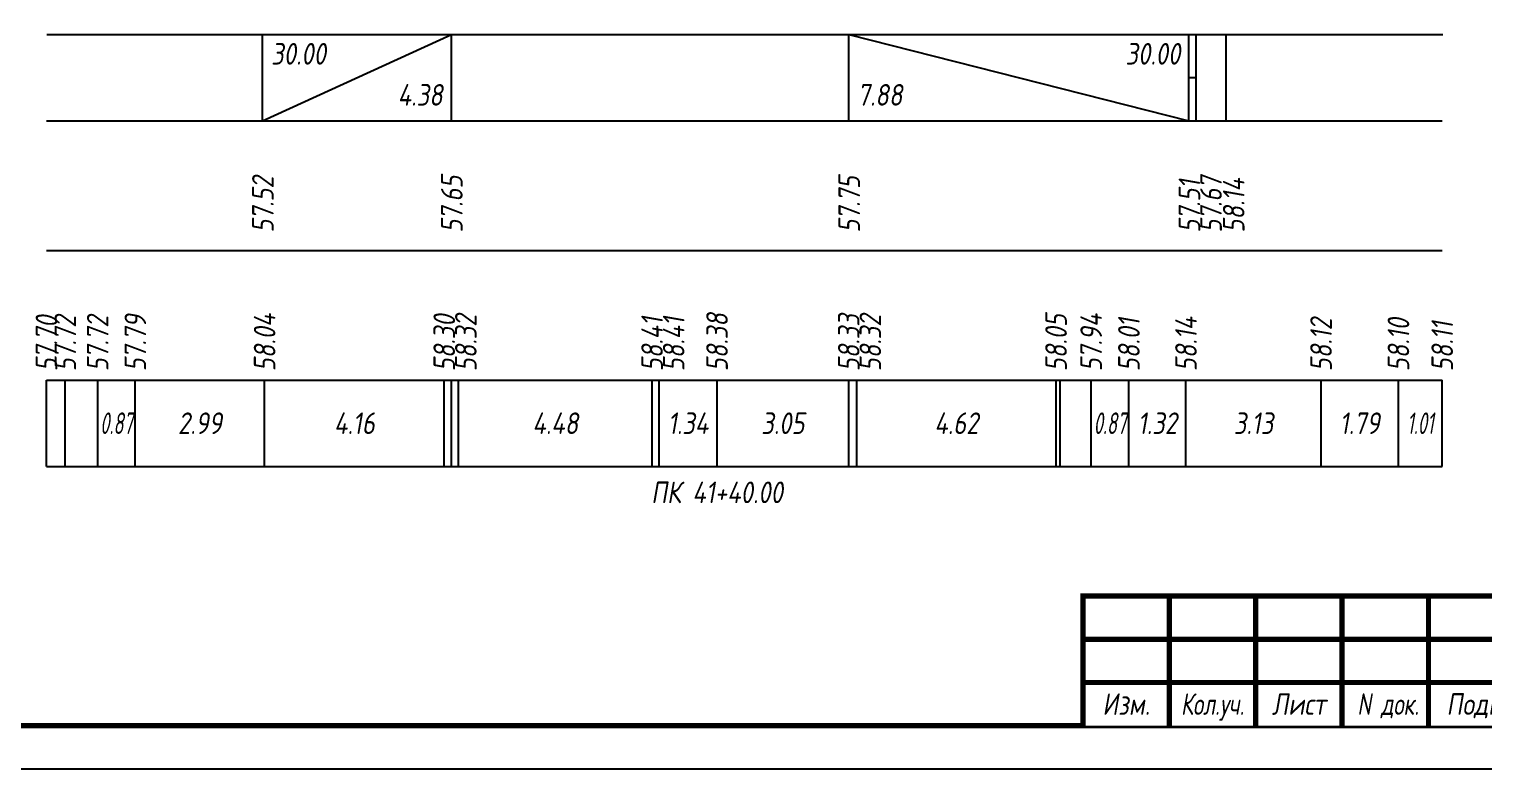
# Model space of a CAD drawing. Extents: x -717 to 1451, y -133302 to 233.
# Drawn here: x 77.9 to 246.4, y -65148.4 to -65062.8 of the extents above; entities that cross this region are included whole.
import ezdxf
from ezdxf.enums import TextEntityAlignment as Align

# ---------------------------------------------------------------- set-up
doc = ezdxf.new("R2010")
doc.units = 0
for name, color, linetype in [('Зарамочное оформление', 7, 'Continuous'), ('Код_510', 7, 'Continuous'), ('Код_516', 1, 'Continuous'), ('Подписи поперечников', 7, 'Continuous'), ('Таблица', 7, 'Continuous')]:
    doc.layers.add(name, color=color, linetype=linetype)
doc.styles.add('М', font='romand.shx', dxfattribs={"width": 0.8, "oblique": 10, "height": 2.5})

# ---------------------------------------------------------------- blocks, each defined once
blk = doc.blocks.new('Штамп')
at = {"linetype": 'Continuous'}
blk.add_wipeout([(199.95, -411.25), (384.95, -411.25), (384.95, -426.25), (199.95, -426.25)], dxfattribs=at).dxf.layer = 'Зарамочное оформление'
at = {"layer": 'Зарамочное оформление', "linetype": 'Continuous', "lineweight": -3, "const_width": 0.6, "flags": 128}
for points in [[(199.95, -426.25), (199.95, -411.25), (384.95, -411.25)], [(209.95, -411.25), (209.95, -426.25)], [(219.95, -411.25), (219.95, -426.25)], [(229.95, -411.25), (229.95, -426.25)], [(239.95, -411.25), (239.95, -426.25)], [(199.95, -416.25), (264.95, -416.25)], [(199.95, -421.25), (264.95, -421.25)]]:
    blk.add_lwpolyline(points, dxfattribs=at)
at = {"layer": 'Зарамочное оформление', "linetype": 'Continuous', "style": 'М', "oblique": 10}
for s, width, p in [('Изм.', 0.8, (204.95, -423.75)), ('Кол.уч.', 0.7, (214.95, -423.75)), ('Лист', 0.8, (224.95, -423.75)), ('N док.', 0.7, (235.28, -423.75)), ('Подпись', 0.8, (247.45, -423.75))]:
    blk.add_text(s, height=2.5, dxfattribs=dict(at, width=width)).set_placement(p, align=Align.MIDDLE_CENTER)
blk = doc.blocks.new('шифр')
blk.add_blockref('Штамп', (0, -64777))

msp = doc.modelspace()

# ---------------------------------------------------------------- linework, layer by layer
at = {"flags": 128}
msp.add_lwpolyline([(-30.054, -65148.421), (389.946, -65148.421), (389.946, -64851.421), (-30.054, -64851.421)], close=True, dxfattribs=at)
at = {"const_width": 0.6, "flags": 128}
msp.add_lwpolyline([(-10.054, -65143.421), (384.946, -65143.421), (384.946, -64856.421), (-10.054, -64856.421)], close=True, dxfattribs=at)
at = {"layer": 'Код_510'}
for p, q in [((79.946, -65113.421), (79.946, -65103.421)), ((82.127, -65113.421), (82.127, -65103.421)), ((85.874, -65113.421), (85.874, -65103.421)), ((90.232, -65113.421), (90.232, -65103.421)), ((105.202, -65113.421), (105.202, -65103.421)), ((126, -65113.421), (126, -65103.421)), ((126.824, -65113.421), (126.824, -65103.421)), ((127.664, -65113.421), (127.664, -65103.421)), ((150.064, -65113.421), (150.064, -65103.421)), ((150.895, -65113.421), (150.895, -65103.421)), ((157.584, -65113.421), (157.584, -65103.421)), ((172.835, -65113.421), (172.835, -65103.421)), ((173.758, -65113.421), (173.758, -65103.421)), ((196.838, -65113.421), (196.838, -65103.421)), ((197.299, -65113.421), (197.299, -65103.421)), ((200.9, -65113.421), (200.9, -65103.421)), ((205.271, -65113.421), (205.271, -65103.421)), ((211.88, -65113.421), (211.88, -65103.421)), ((227.519, -65113.421), (227.519, -65103.421)), ((236.479, -65113.421), (236.479, -65103.421)), ((241.549, -65113.421), (241.549, -65103.421))]:
    msp.add_line(p, q, dxfattribs=at)
at = {"layer": 'Код_516'}
for p, q in [((104.946, -65073.421), (104.946, -65063.421)), ((104.946, -65073.421), (126.824, -65063.421)), ((126.824, -65073.421), (126.824, -65063.421)), ((172.835, -65073.421), (172.835, -65063.421)), ((172.835, -65063.421), (212.226, -65073.421)), ((212.226, -65073.421), (212.226, -65063.421)), ((212.226, -65073.421), (212.226, -65063.421)), ((213.048, -65073.421), (213.048, -65063.421)), ((216.549, -65073.421), (216.549, -65063.421)), ((212.226, -65068.421), (213.048, -65068.421))]:
    msp.add_line(p, q, dxfattribs=at)
at = {"layer": 'Таблица'}
for p, q in [((80, -65063.421), (241.603, -65063.421)), ((79.946, -65073.421), (241.549, -65073.421)), ((79.946, -65088.421), (241.549, -65088.421)), ((79.946, -65103.421), (241.549, -65103.421)), ((79.946, -65113.421), (241.549, -65113.421))]:
    msp.add_line(p, q, dxfattribs=at)

# ---------------------------------------------------------------- texts
at = {"layer": 'Код_510', "style": 'М', "oblique": 10, "width": 0.8}
for s, p in [('58.38', (157.584, -65102.421)), ('58.05', (196.838, -65102.421)), ('57.70', (79.946, -65102.421)), ('57.72', (82.127, -65102.421)), ('57.72', (85.874, -65102.421)), ('57.79', (90.232, -65102.421)), ('58.04', (105.202, -65102.421)), ('58.30', (126, -65102.421)), ('58.32', (128.5, -65102.421)), ('58.41', (150.064, -65102.421)), ('58.41', (152.564, -65102.421)), ('58.33', (172.835, -65102.421)), ('58.32', (175.335, -65102.421)), ('57.94', (200.9, -65102.421)), ('58.01', (205.271, -65102.421)), ('58.14', (211.88, -65102.421)), ('58.12', (227.519, -65102.421)), ('58.10', (236.479, -65102.421)), ('58.11', (241.549, -65102.421))]:
    msp.add_text(s, height=2.5, rotation=90, dxfattribs=at).set_placement(p, align=Align.MIDDLE_LEFT)
at = {"layer": 'Код_510', "style": 'М', "oblique": 10}
for s, width, p in [('0.87', 0.6, (88.053, -65108.421)), ('2.99', 0.8, (97.717, -65108.421)), ('4.16', 0.8, (115.601, -65108.421)), ('4.48', 0.8, (138.864, -65108.421)), ('1.34', 0.8, (154.24, -65108.421)), ('3.05', 0.8, (165.21, -65108.421)), ('4.62', 0.8, (185.298, -65108.421)), ('0.87', 0.6, (203.086, -65108.421)), ('1.32', 0.8, (208.576, -65108.421)), ('3.13', 0.8, (219.699, -65108.421)), ('1.79', 0.8, (231.999, -65108.421)), ('1.01', 0.6, (239.014, -65108.421))]:
    msp.add_text(s, height=2.5, dxfattribs=dict(at, width=width)).set_placement(p, align=Align.MIDDLE_CENTER)
at = {"layer": 'Код_516', "style": 'М', "oblique": 10, "width": 0.8}
msp.add_text('30.00', height=2.5, dxfattribs=at).set_placement((105.946, -65064.421), align=Align.TOP_LEFT)
msp.add_text('30.00', height=2.5, dxfattribs=at).set_placement((211.226, -65064.421), align=Align.TOP_RIGHT)
msp.add_text('4.38', height=2.5, dxfattribs=at).set_placement((125.824, -65072.421), align=Align.BOTTOM_RIGHT)
msp.add_text('7.88', height=2.5, dxfattribs=at).set_placement((173.835, -65072.421), align=Align.BOTTOM_LEFT)
for s, p in [('57.52', (105, -65086.371)), ('57.65', (126.878, -65086.371)), ('57.75', (172.889, -65086.371)), ('57.51', (212.28, -65086.371)), ('57.67', (214.78, -65086.371)), ('58.14', (217.405, -65086.371))]:
    msp.add_text(s, height=2.5, rotation=90, dxfattribs=at).set_placement(p, align=Align.MIDDLE_LEFT)
at = {"layer": 'Подписи поперечников', "style": 'М', "oblique": 10, "width": 0.8}
msp.add_text('ПК 41+40.00', height=2.5, dxfattribs=at).set_placement((157.584, -65118.421), align=Align.BOTTOM_CENTER)

# ---------------------------------------------------------------- next in the draw order: block references
msp.add_blockref('шифр', (0, 59.829))

doc.saveas('drawing.dxf')
